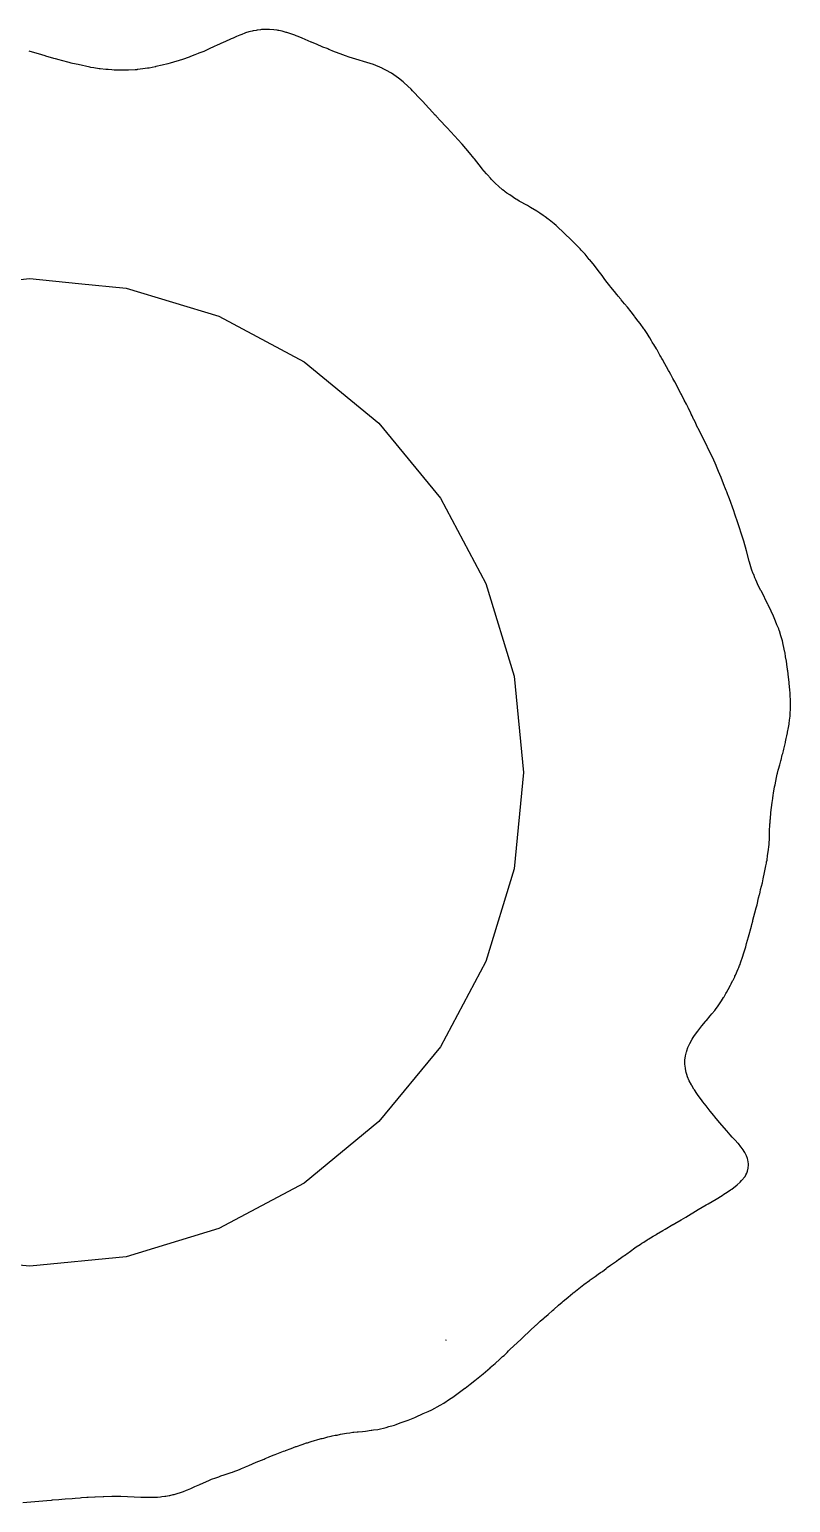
# Model space of a CAD drawing. Header units: metres. Extents: x 2 to 194, y 4 to 190.
# Drawn here: x 98.1 to 193.6, y 5.5 to 190.4 of the extents above; entities that cross this region are included whole.
import ezdxf

# ---------------------------------------------------------------- set-up
doc = ezdxf.new("R2010")
doc.units = ezdxf.units.M

msp = doc.modelspace()

# ---------------------------------------------------------------- linework, layer by layer
for p, q in [((122.52, 188.83), (121.57, 188.41)), ((122.64, 188.89), (122.52, 188.83)), ((123.43, 189.24), (122.64, 188.89)), ((123.68, 189.36), (123.43, 189.24)), ((123.85, 189.43), (123.68, 189.36)), ((124.08, 189.53), (123.85, 189.43)), ((124.09, 189.54), (124.08, 189.53)), ((124.49, 189.7), (124.09, 189.54)), ((124.75, 189.81), (124.49, 189.7)), ((125.12, 189.95), (124.75, 189.81)), ((125.24, 190), (125.12, 189.95)), ((125.66, 190.12), (125.24, 190)), ((126.05, 190.22), (125.66, 190.12)), ((126.18, 190.26), (126.05, 190.22)), ((126.58, 190.32), (126.18, 190.26)), ((126.7, 190.36), (126.58, 190.32)), ((127.1, 190.4), (126.7, 190.36)), ((127.22, 190.42), (127.1, 190.4)), ((127.56, 190.42), (127.22, 190.42)), ((127.74, 190.43), (127.56, 190.42)), ((128.23, 190.41), (127.74, 190.43)), ((128.79, 190.4), (128.23, 190.41)), ((129.18, 190.33), (128.79, 190.4)), ((129.31, 190.31), (129.18, 190.33)), ((129.42, 190.29), (129.31, 190.31)), ((129.83, 190.21), (129.42, 190.29)), ((130.31, 190.07), (129.83, 190.21)), ((130.42, 190.05), (130.31, 190.07)), ((130.54, 190.01), (130.42, 190.05)), ((131.4, 189.72), (130.54, 190.01)), ((131.48, 189.69), (131.4, 189.72)), ((131.58, 189.65), (131.48, 189.69)), ((131.7, 189.6), (131.58, 189.65)), ((132.26, 189.37), (131.7, 189.6)), ((132.35, 189.33), (132.26, 189.37)), ((133.47, 188.85), (132.35, 189.33)), ((133.48, 188.84), (133.47, 188.85)), ((133.5, 188.83), (133.48, 188.84)), ((134.01, 188.62), (133.5, 188.83)), ((99.08, 187.42), (98.07, 187.71)), ((99.24, 187.36), (99.08, 187.42)), ((100.08, 187.12), (99.24, 187.36)), ((100.15, 187.1), (100.08, 187.12)), ((101.18, 186.8), (100.15, 187.1)), ((101.38, 186.74), (101.18, 186.8)), ((118.17, 186.96), (117.31, 186.65)), ((118.33, 187.02), (118.17, 186.96)), ((118.88, 187.25), (118.33, 187.02)), ((119.27, 187.4), (118.88, 187.25)), ((119.38, 187.44), (119.27, 187.4)), ((119.47, 187.49), (119.38, 187.44)), ((119.97, 187.67), (119.47, 187.49)), ((120.56, 187.96), (119.97, 187.67)), ((121.39, 188.32), (120.56, 187.96)), ((121.57, 188.41), (121.39, 188.32)), ((134.13, 188.57), (134.01, 188.62)), ((134.49, 188.41), (134.13, 188.57)), ((134.59, 188.37), (134.49, 188.41)), ((134.93, 188.23), (134.59, 188.37)), ((135.46, 188.04), (134.93, 188.23)), ((135.57, 187.99), (135.46, 188.04)), ((135.68, 187.93), (135.57, 187.99)), ((135.82, 187.88), (135.68, 187.93)), ((136.2, 187.71), (135.82, 187.88)), ((136.98, 187.42), (136.2, 187.71)), ((137.1, 187.38), (136.98, 187.42)), ((137.78, 187.12), (137.1, 187.38)), ((138.24, 186.97), (137.78, 187.12)), ((141.31, 186.03), (138.24, 186.97)), ((101.84, 186.62), (101.38, 186.74)), ((102.12, 186.54), (101.84, 186.62)), ((103.1, 186.29), (102.12, 186.54)), ((103.34, 186.22), (103.1, 186.29)), ((103.52, 186.17), (103.34, 186.22)), ((104.2, 186.02), (103.52, 186.17)), ((105.7, 185.7), (104.2, 186.02)), ((105.82, 185.67), (105.7, 185.7)), ((106.19, 185.61), (105.82, 185.67)), ((106.87, 185.51), (106.19, 185.61)), ((106.97, 185.49), (106.87, 185.51)), ((107.7, 185.42), (106.97, 185.49)), ((108, 185.39), (107.7, 185.42)), ((108.43, 185.35), (108, 185.39)), ((108.72, 185.33), (108.43, 185.35)), ((108.96, 185.32), (108.72, 185.33)), ((109.48, 185.32), (108.96, 185.32)), ((110.32, 185.31), (109.48, 185.32)), ((110.49, 185.32), (110.32, 185.31)), ((110.52, 185.32), (110.49, 185.32)), ((110.55, 185.33), (110.52, 185.32)), ((111.37, 185.37), (110.55, 185.33)), ((111.57, 185.38), (111.37, 185.37)), ((111.63, 185.39), (111.57, 185.38)), ((111.69, 185.39), (111.63, 185.39)), ((112.61, 185.52), (111.69, 185.39)), ((112.93, 185.57), (112.61, 185.52)), ((113.13, 185.59), (112.93, 185.57)), ((113.89, 185.76), (113.13, 185.59)), ((113.93, 185.76), (113.89, 185.76)), ((113.95, 185.77), (113.93, 185.76)), ((114.76, 185.94), (113.95, 185.77)), ((115.46, 186.12), (114.76, 185.94)), ((115.76, 186.19), (115.46, 186.12)), ((117.31, 186.65), (115.76, 186.19)), ((142.36, 185.58), (141.31, 186.03)), ((142.44, 185.54), (142.36, 185.58)), ((143.01, 185.25), (142.44, 185.54)), ((143.4, 185.03), (143.01, 185.25)), ((143.53, 184.96), (143.4, 185.03)), ((143.86, 184.74), (143.53, 184.96)), ((144.44, 184.31), (143.86, 184.74)), ((145.02, 183.84), (144.44, 184.31)), ((145.14, 183.74), (145.02, 183.84)), ((146.01, 182.92), (145.14, 183.74)), ((146.18, 182.74), (146.01, 182.92)), ((146.36, 182.55), (146.18, 182.74)), ((147.02, 181.86), (146.36, 182.55)), ((147.44, 181.41), (147.02, 181.86)), ((148.23, 180.55), (147.44, 181.41)), ((148.31, 180.47), (148.23, 180.55)), ((149.05, 179.68), (148.31, 180.47)), ((149.14, 179.57), (149.05, 179.68)), ((149.2, 179.51), (149.14, 179.57)), ((149.66, 179.01), (149.2, 179.51)), ((149.79, 178.87), (149.66, 179.01)), ((150.29, 178.33), (149.79, 178.87)), ((150.53, 178.09), (150.29, 178.33)), ((152.39, 176.06), (150.53, 178.09)), ((152.41, 176.05), (152.39, 176.06)), ((153.34, 174.96), (152.41, 176.05)), ((153.88, 174.29), (153.34, 174.96)), ((153.97, 174.17), (153.88, 174.29)), ((154.84, 173.07), (153.97, 174.17)), ((154.94, 172.93), (154.84, 173.07)), ((155.14, 172.7), (154.94, 172.93)), ((155.17, 172.66), (155.14, 172.7)), ((155.46, 172.32), (155.17, 172.66)), ((155.51, 172.26), (155.46, 172.32)), ((155.58, 172.17), (155.51, 172.26)), ((155.97, 171.76), (155.58, 172.17)), ((156.11, 171.61), (155.97, 171.76)), ((156.5, 171.21), (156.11, 171.61)), ((156.62, 171.08), (156.5, 171.21)), ((156.99, 170.75), (156.62, 171.08)), ((157.49, 170.31), (156.99, 170.75)), ((157.69, 170.16), (157.49, 170.31)), ((157.81, 170.05), (157.69, 170.16)), ((158.01, 169.9), (157.81, 170.05)), ((158.4, 169.65), (158.01, 169.9)), ((159.17, 169.14), (158.4, 169.65)), ((159.27, 169.07), (159.17, 169.14)), ((159.58, 168.89), (159.27, 169.07)), ((160.62, 168.32), (159.58, 168.89)), ((161, 168.07), (160.62, 168.32)), ((161.79, 167.6), (161, 168.07)), ((162.19, 167.35), (161.79, 167.6)), ((162.58, 167.08), (162.19, 167.35)), ((162.72, 166.99), (162.58, 167.08)), ((162.85, 166.9), (162.72, 166.99)), ((163.23, 166.61), (162.85, 166.9)), ((163.36, 166.52), (163.23, 166.61)), ((163.98, 166.01), (163.36, 166.52)), ((164.2, 165.81), (163.98, 166.01)), ((164.33, 165.69), (164.2, 165.81)), ((165.17, 164.9), (164.33, 165.69)), ((166.19, 163.92), (165.17, 164.9)), ((167.22, 162.87), (166.19, 163.92)), ((167.34, 162.74), (167.22, 162.87)), ((167.73, 162.33), (167.34, 162.74)), ((167.85, 162.2), (167.73, 162.33)), ((168.38, 161.57), (167.85, 162.2)), ((168.45, 161.49), (168.38, 161.57)), ((169.02, 160.78), (168.45, 161.49)), ((86.04, 157.96), (98.13, 159.15)), ((98.13, 159.15), (104.26, 158.55)), ((169.48, 160.17), (169.02, 160.78)), ((169.98, 159.54), (169.48, 160.17)), ((170.26, 159.15), (169.98, 159.54)), ((170.35, 159.04), (170.26, 159.15)), ((104.26, 158.55), (110.23, 157.96)), ((110.23, 157.96), (121.86, 154.43)), ((170.64, 158.65), (170.35, 159.04)), ((170.97, 158.25), (170.64, 158.65)), ((171.09, 158.09), (170.97, 158.25)), ((171.53, 157.52), (171.09, 158.09)), ((171.83, 157.17), (171.53, 157.52)), ((171.86, 157.13), (171.83, 157.17)), ((171.99, 156.96), (171.86, 157.13)), ((172.34, 156.56), (171.99, 156.96)), ((172.4, 156.48), (172.34, 156.56)), ((172.8, 155.98), (172.4, 156.48)), ((173.18, 155.55), (172.8, 155.98)), ((173.63, 154.98), (173.18, 155.55)), ((121.86, 154.43), (132.58, 148.7)), ((174.07, 154.42), (173.63, 154.98)), ((174.1, 154.37), (174.07, 154.42)), ((174.52, 153.81), (174.1, 154.37)), ((174.77, 153.5), (174.52, 153.81)), ((175.24, 152.83), (174.77, 153.5)), ((175.29, 152.77), (175.24, 152.83)), ((175.63, 152.24), (175.29, 152.77)), ((175.9, 151.85), (175.63, 152.24)), ((175.98, 151.72), (175.9, 151.85)), ((176.2, 151.33), (175.98, 151.72)), ((176.28, 151.19), (176.2, 151.33)), ((176.37, 151.06), (176.28, 151.19)), ((176.5, 150.86), (176.37, 151.06)), ((176.8, 150.33), (176.5, 150.86)), ((176.82, 150.3), (176.8, 150.33)), ((176.88, 150.2), (176.82, 150.3)), ((177.03, 149.96), (176.88, 150.2)), ((177.25, 149.54), (177.03, 149.96)), ((132.58, 148.7), (141.97, 140.99)), ((177.32, 149.4), (177.25, 149.54)), ((177.5, 149.11), (177.32, 149.4)), ((177.56, 149), (177.5, 149.11)), ((177.85, 148.47), (177.56, 149)), ((178.09, 148.07), (177.85, 148.47)), ((178.33, 147.6), (178.09, 148.07)), ((178.4, 147.47), (178.33, 147.6)), ((178.6, 147.1), (178.4, 147.47)), ((178.88, 146.59), (178.6, 147.1)), ((179.1, 146.2), (178.88, 146.59)), ((179.88, 144.73), (179.1, 146.2)), ((179.94, 144.6), (179.88, 144.73)), ((180.01, 144.48), (179.94, 144.6)), ((180.26, 144.02), (180.01, 144.48)), ((180.31, 143.89), (180.26, 144.02)), ((180.59, 143.37), (180.31, 143.89)), ((180.78, 142.98), (180.59, 143.37)), ((180.81, 142.91), (180.78, 142.98)), ((180.84, 142.85), (180.81, 142.91)), ((180.98, 142.54), (180.84, 142.85)), ((181.13, 142.24), (180.98, 142.54)), ((141.97, 140.99), (149.68, 131.6)), ((181.18, 142.14), (181.13, 142.24)), ((181.3, 141.92), (181.18, 142.14)), ((181.48, 141.52), (181.3, 141.92)), ((181.49, 141.5), (181.48, 141.52)), ((181.5, 141.48), (181.49, 141.5)), ((181.65, 141.16), (181.5, 141.48)), ((181.84, 140.76), (181.65, 141.16)), ((182.02, 140.39), (181.84, 140.76)), ((182.05, 140.32), (182.02, 140.39)), ((182.54, 139.35), (182.05, 140.32)), ((182.57, 139.26), (182.54, 139.35)), ((182.87, 138.68), (182.57, 139.26)), ((183.53, 137.36), (182.87, 138.68)), ((183.87, 136.65), (183.53, 137.36)), ((184.31, 135.67), (183.87, 136.65)), ((184.36, 135.54), (184.31, 135.67)), ((184.61, 134.94), (184.36, 135.54)), ((184.92, 134.2), (184.61, 134.94)), ((185.37, 133.06), (184.92, 134.2)), ((149.68, 131.6), (155.41, 120.88)), ((185.4, 132.98), (185.37, 133.06)), ((185.58, 132.54), (185.4, 132.98)), ((185.63, 132.4), (185.58, 132.54)), ((185.67, 132.27), (185.63, 132.4)), ((185.76, 132.02), (185.67, 132.27)), ((185.81, 131.9), (185.76, 132.02)), ((185.97, 131.5), (185.81, 131.9)), ((186.51, 129.99), (185.97, 131.5)), ((186.64, 129.59), (186.51, 129.99)), ((187.02, 128.47), (186.64, 129.59)), ((187.11, 128.24), (187.02, 128.47)), ((187.22, 127.84), (187.11, 128.24)), ((187.26, 127.74), (187.22, 127.84)), ((187.41, 127.32), (187.26, 127.74)), ((187.45, 127.19), (187.41, 127.32)), ((187.77, 126.2), (187.45, 127.19)), ((188.12, 124.98), (187.77, 126.2)), ((188.46, 123.67), (188.12, 124.98)), ((188.5, 123.54), (188.46, 123.67)), ((188.76, 122.67), (188.5, 123.54)), ((188.97, 122.1), (188.76, 122.67)), ((189.03, 121.98), (188.97, 122.1)), ((155.41, 120.88), (158.94, 109.25)), ((189.18, 121.58), (189.03, 121.98)), ((189.24, 121.43), (189.18, 121.58)), ((189.29, 121.33), (189.24, 121.43)), ((189.64, 120.53), (189.29, 121.33)), ((189.91, 120.01), (189.64, 120.53)), ((189.98, 119.89), (189.91, 120.01)), ((190.81, 118.22), (189.98, 119.89)), ((190.82, 118.2), (190.81, 118.22)), ((190.84, 118.16), (190.82, 118.2)), ((191.16, 117.54), (190.84, 118.16)), ((191.22, 117.39), (191.16, 117.54)), ((191.52, 116.76), (191.22, 117.39)), ((191.69, 116.36), (191.52, 116.76)), ((191.89, 115.81), (191.69, 116.36)), ((191.93, 115.7), (191.89, 115.81)), ((192.11, 115.33), (191.93, 115.7)), ((192.16, 115.19), (192.11, 115.33)), ((192.22, 114.99), (192.16, 115.19)), ((192.25, 114.92), (192.22, 114.99)), ((192.43, 114.28), (192.25, 114.92)), ((192.46, 114.19), (192.43, 114.28)), ((192.62, 113.69), (192.46, 114.19)), ((192.73, 113.23), (192.62, 113.69)), ((192.93, 112.27), (192.73, 113.23)), ((192.95, 112.18), (192.93, 112.27)), ((193.02, 111.68), (192.95, 112.18)), ((193.12, 111.14), (193.02, 111.68)), ((193.23, 110.35), (193.12, 111.14)), ((158.94, 109.25), (160.13, 97.15)), ((193.26, 110.16), (193.23, 110.35)), ((193.28, 110.03), (193.26, 110.16)), ((193.29, 109.91), (193.28, 110.03)), ((193.34, 109.51), (193.29, 109.91)), ((193.35, 109.45), (193.34, 109.51)), ((193.47, 108.47), (193.35, 109.45)), ((193.52, 107.78), (193.47, 108.47)), ((193.53, 107.71), (193.52, 107.78)), ((193.54, 107.65), (193.53, 107.71)), ((193.6, 106.96), (193.54, 107.65)), ((193.61, 106.72), (193.6, 106.96)), ((193.63, 106.32), (193.61, 106.72)), ((193.64, 105.92), (193.63, 106.32)), ((193.64, 105.8), (193.64, 105.92)), ((193.64, 105.4), (193.64, 105.8)), ((193.47, 103.31), (193.51, 103.71)), ((193.51, 103.71), (193.58, 104.23)), ((193.58, 104.23), (193.59, 104.36)), ((193.59, 104.36), (193.64, 105.34)), ((193.64, 105.34), (193.64, 105.4)), ((193.11, 101.42), (193.17, 101.75)), ((193.17, 101.75), (193.27, 102.14)), ((193.27, 102.14), (193.28, 102.21)), ((193.28, 102.21), (193.37, 102.79)), ((193.37, 102.79), (193.45, 103.19)), ((193.45, 103.19), (193.47, 103.31)), ((192.74, 99.86), (192.79, 100.06)), ((192.79, 100.06), (192.98, 100.75)), ((192.98, 100.75), (193.01, 100.89)), ((193.01, 100.89), (193.03, 100.99)), ((193.03, 100.99), (193.11, 101.42)), ((192.13, 97.57), (192.28, 98.11)), ((192.28, 98.11), (192.43, 98.61)), ((192.43, 98.61), (192.44, 98.64)), ((192.44, 98.64), (192.46, 98.71)), ((192.46, 98.71), (192.61, 99.34)), ((192.61, 99.34), (192.67, 99.53)), ((192.67, 99.53), (192.74, 99.86)), ((160.13, 97.15), (158.94, 85.06)), ((191.7, 95.61), (191.89, 96.53)), ((191.89, 96.53), (191.96, 96.93)), ((191.96, 96.93), (191.99, 97.05)), ((191.99, 97.05), (192.1, 97.45)), ((192.1, 97.45), (192.13, 97.57)), ((191.47, 94.31), (191.51, 94.56)), ((191.51, 94.56), (191.64, 95.36)), ((191.64, 95.36), (191.66, 95.45)), ((191.66, 95.45), (191.7, 95.61)), ((191.17, 92.1), (191.25, 92.75)), ((191.25, 92.75), (191.33, 93.39)), ((191.33, 93.39), (191.41, 93.88)), ((191.41, 93.88), (191.42, 93.92)), ((191.42, 93.92), (191.47, 94.31)), ((191.02, 89.74), (191.06, 90.66)), ((191.06, 90.72), (191.07, 90.79)), ((191.06, 90.66), (191.06, 90.72)), ((191.07, 90.79), (191.1, 91.18)), ((191.1, 91.18), (191.11, 91.31)), ((191.11, 91.31), (191.17, 92.1)), ((190.94, 88.12), (191, 88.96)), ((191, 88.96), (191.01, 89.22)), ((191.01, 89.62), (191.02, 89.68)), ((191.01, 89.22), (191.01, 89.62)), ((191.02, 89.68), (191.02, 89.74)), ((190.77, 86.7), (190.84, 87.18)), ((190.84, 87.18), (190.94, 88.12)), ((190.38, 84.59), (190.54, 85.41)), ((190.54, 85.43), (190.61, 85.75)), ((190.54, 85.41), (190.54, 85.43)), ((190.61, 85.75), (190.64, 85.91)), ((190.64, 85.91), (190.69, 86.14)), ((190.69, 86.14), (190.77, 86.7)), ((158.94, 85.06), (155.41, 73.43)), ((189.89, 82.44), (190.11, 83.28)), ((190.11, 83.28), (190.21, 83.81)), ((190.21, 83.81), (190.25, 84)), ((190.25, 84), (190.34, 84.39)), ((190.34, 84.39), (190.38, 84.59)), ((189.44, 80.54), (189.64, 81.39)), ((189.64, 81.39), (189.75, 81.81)), ((189.75, 81.81), (189.77, 81.91)), ((189.77, 81.91), (189.82, 82.1)), ((189.82, 82.1), (189.89, 82.44)), ((188.93, 78.59), (189.17, 79.54)), ((189.17, 79.54), (189.33, 80.13)), ((189.33, 80.13), (189.44, 80.54)), ((188.38, 76.52), (188.73, 77.86)), ((188.73, 77.86), (188.78, 78.06)), ((188.78, 78.06), (188.89, 78.46)), ((188.89, 78.46), (188.93, 78.59)), ((188.12, 75.65), (188.38, 76.52)), ((187.57, 73.81), (187.84, 74.61)), ((187.84, 74.61), (187.95, 75)), ((187.95, 75), (188.03, 75.25)), ((188.03, 75.25), (188.12, 75.65)), ((155.41, 73.43), (149.68, 62.71)), ((186.72, 71.7), (187.05, 72.47)), ((187.05, 72.47), (187.14, 72.65)), ((187.14, 72.65), (187.23, 72.89)), ((187.23, 72.89), (187.3, 73.04)), ((187.3, 73.04), (187.36, 73.24)), ((187.36, 73.24), (187.5, 73.63)), ((187.5, 73.63), (187.53, 73.69)), ((187.53, 73.69), (187.57, 73.81)), ((185.82, 69.91), (186.1, 70.43)), ((186.1, 70.43), (186.17, 70.61)), ((186.17, 70.61), (186.37, 70.98)), ((186.37, 70.98), (186.42, 71.08)), ((186.42, 71.08), (186.63, 71.48)), ((186.63, 71.48), (186.65, 71.55)), ((186.65, 71.55), (186.72, 71.7)), ((184.91, 68.34), (184.98, 68.47)), ((184.98, 68.47), (185.23, 68.87)), ((185.23, 68.87), (185.3, 68.99)), ((185.3, 68.99), (185.54, 69.39)), ((185.54, 69.39), (185.59, 69.51)), ((185.59, 69.51), (185.82, 69.91)), ((183.08, 66.01), (183.57, 66.59)), ((183.57, 66.59), (183.77, 66.84)), ((183.77, 66.84), (184.14, 67.27)), ((184.14, 67.27), (184.23, 67.39)), ((184.23, 67.39), (184.57, 67.86)), ((184.57, 67.86), (184.65, 67.98)), ((184.65, 67.98), (184.91, 68.34)), ((182.01, 64.68), (182.51, 65.32)), ((182.51, 65.32), (182.97, 65.89)), ((182.97, 65.89), (183.03, 65.95)), ((183.03, 65.95), (183.08, 66.01)), ((180.84, 62.76), (180.99, 63.13)), ((180.99, 63.13), (181.29, 63.65)), ((181.29, 63.65), (181.42, 63.85)), ((181.42, 63.85), (181.6, 64.12)), ((181.6, 64.12), (182.01, 64.68)), ((149.68, 62.71), (141.97, 53.31)), ((180.38, 60.52), (180.39, 61.04)), ((180.39, 61.04), (180.46, 61.56)), ((180.46, 61.56), (180.47, 61.58)), ((180.47, 61.58), (180.59, 62.08)), ((180.59, 62.08), (180.61, 62.14)), ((180.61, 62.14), (180.63, 62.21)), ((180.63, 62.21), (180.77, 62.6)), ((180.77, 62.6), (180.84, 62.76)), ((180.44, 60), (180.38, 60.52)), ((180.45, 59.94), (180.44, 60)), ((180.54, 59.47), (180.45, 59.94)), ((180.63, 59.22), (180.54, 59.47)), ((180.72, 58.95), (180.63, 59.22)), ((180.93, 58.43), (180.72, 58.95)), ((181.21, 57.91), (180.93, 58.43)), ((181.24, 57.84), (181.21, 57.91)), ((181.49, 57.39), (181.24, 57.84)), ((181.57, 57.29), (181.49, 57.39)), ((181.87, 56.84), (181.57, 57.29)), ((182.05, 56.58), (181.87, 56.84)), ((182.46, 56.03), (182.05, 56.58)), ((182.64, 55.8), (182.46, 56.03)), ((183.04, 55.27), (182.64, 55.8)), ((183.56, 54.62), (183.04, 55.27)), ((184, 54.07), (183.56, 54.62)), ((184.15, 53.9), (184, 54.07)), ((184.73, 53.19), (184.15, 53.9)), ((141.97, 53.31), (132.58, 45.6)), ((185.64, 52.14), (184.73, 53.19)), ((185.66, 52.13), (185.64, 52.14)), ((186.07, 51.64), (185.66, 52.13)), ((186.33, 51.35), (186.07, 51.64)), ((186.7, 50.97), (186.33, 51.35)), ((187.04, 50.6), (186.7, 50.97)), ((187.09, 50.54), (187.04, 50.6)), ((187.41, 50.14), (187.09, 50.54)), ((187.46, 50.08), (187.41, 50.14)), ((187.56, 49.95), (187.46, 50.08)), ((187.7, 49.76), (187.56, 49.95)), ((187.83, 49.56), (187.7, 49.76)), ((187.9, 49.43), (187.83, 49.56)), ((188.13, 49.03), (187.9, 49.43)), ((188.24, 48.67), (188.13, 49.03)), ((188.3, 48.51), (188.24, 48.67)), ((188.38, 47.99), (188.3, 48.51)), ((187.5, 45.9), (187.93, 46.43)), ((187.93, 46.43), (188.02, 46.62)), ((188.02, 46.62), (188.14, 46.82)), ((188.14, 46.82), (188.2, 46.95)), ((188.2, 46.95), (188.23, 47.07)), ((188.23, 47.07), (188.34, 47.47)), ((188.34, 47.47), (188.38, 47.87)), ((188.38, 47.87), (188.38, 47.99)), ((132.58, 45.6), (121.86, 39.87)), ((185.28, 44.19), (185.67, 44.46)), ((185.67, 44.46), (186.1, 44.73)), ((186.1, 44.73), (186.26, 44.84)), ((186.26, 44.84), (186.95, 45.38)), ((186.95, 45.38), (187.3, 45.71)), ((187.3, 45.71), (187.5, 45.9)), ((182.05, 42.27), (182.55, 42.55)), ((182.55, 42.55), (183.07, 42.87)), ((183.07, 42.87), (183.3, 43)), ((183.3, 43), (184.29, 43.58)), ((184.29, 43.58), (185.05, 44.04)), ((185.05, 44.04), (185.28, 44.19)), ((179.13, 40.53), (179.93, 40.99)), ((179.93, 40.99), (180.49, 41.33)), ((180.49, 41.33), (182.05, 42.27)), ((121.86, 39.87), (110.23, 36.34)), ((176.05, 38.71), (176.4, 38.92)), ((176.4, 38.92), (176.8, 39.15)), ((176.8, 39.15), (176.82, 39.16)), ((176.82, 39.16), (177.6, 39.64)), ((177.6, 39.64), (177.92, 39.82)), ((177.92, 39.82), (178.86, 40.37)), ((178.86, 40.37), (178.9, 40.4)), ((178.9, 40.4), (179.13, 40.53)), ((173.37, 36.92), (174.26, 37.57)), ((174.26, 37.57), (174.76, 37.89)), ((174.76, 37.89), (174.98, 38.03)), ((174.98, 38.03), (175.24, 38.19)), ((175.24, 38.19), (175.63, 38.45)), ((175.63, 38.45), (175.76, 38.53)), ((175.76, 38.53), (175.87, 38.6)), ((175.87, 38.6), (176.05, 38.71)), ((98.13, 35.15), (86.04, 36.34)), ((110.23, 36.34), (98.13, 35.15)), ((170.63, 34.97), (171.06, 35.27)), ((171.06, 35.27), (171.29, 35.44)), ((171.29, 35.44), (171.8, 35.77)), ((171.8, 35.77), (172.1, 36.02)), ((172.1, 36.02), (172.14, 36.05)), ((172.14, 36.05), (172.65, 36.4)), ((172.65, 36.4), (172.78, 36.5)), ((172.78, 36.5), (173.24, 36.84)), ((173.24, 36.84), (173.37, 36.92)), ((167.71, 32.86), (168.39, 33.35)), ((168.39, 33.35), (168.51, 33.43)), ((168.51, 33.43), (169.13, 33.87)), ((169.13, 33.87), (169.5, 34.15)), ((169.5, 34.15), (169.79, 34.35)), ((169.79, 34.35), (170.02, 34.5)), ((170.02, 34.5), (170.51, 34.88)), ((170.51, 34.88), (170.63, 34.97)), ((165.74, 31.28), (166.31, 31.77)), ((166.31, 31.77), (166.36, 31.81)), ((166.36, 31.81), (166.43, 31.87)), ((166.43, 31.87), (167.71, 32.86)), ((163.23, 29.1), (163.76, 29.61)), ((163.76, 29.61), (163.91, 29.73)), ((163.91, 29.73), (164.52, 30.27)), ((164.52, 30.27), (164.96, 30.64)), ((164.96, 30.64), (165.09, 30.75)), ((165.09, 30.75), (165.69, 31.24)), ((165.69, 31.24), (165.74, 31.28)), ((161.67, 27.73), (161.74, 27.79)), ((161.74, 27.79), (162.21, 28.24)), ((162.21, 28.24), (162.68, 28.64)), ((162.68, 28.64), (162.76, 28.71)), ((162.76, 28.71), (163.23, 29.1)), ((150.41, 25.9), (150.39, 25.87)), ((150.42, 25.88), (150.41, 25.9)), ((159.34, 25.53), (159.82, 26)), ((159.82, 26), (160.1, 26.28)), ((160.1, 26.28), (161.67, 27.73)), ((150.39, 25.87), (150.42, 25.88)), ((157.68, 23.96), (158.05, 24.33)), ((158.05, 24.33), (158.22, 24.51)), ((158.22, 24.51), (158.45, 24.72)), ((158.45, 24.72), (159.34, 25.53)), ((155.06, 21.64), (155.93, 22.41)), ((155.93, 22.41), (155.94, 22.42)), ((155.94, 22.42), (156.57, 22.95)), ((156.57, 22.95), (157.13, 23.48)), ((157.13, 23.48), (157.5, 23.8)), ((157.5, 23.8), (157.68, 23.96)), ((153.43, 20.34), (154.02, 20.82)), ((154.02, 20.82), (154.22, 20.98)), ((154.22, 20.98), (155.06, 21.64)), ((150.82, 18.45), (151.23, 18.7)), ((151.23, 18.7), (152.77, 19.82)), ((152.77, 19.82), (152.79, 19.84)), ((152.79, 19.84), (153.22, 20.19)), ((153.22, 20.19), (153.43, 20.34)), ((147.52, 16.64), (148.17, 16.93)), ((148.17, 16.93), (148.6, 17.14)), ((148.6, 17.14), (149.65, 17.7)), ((149.65, 17.7), (149.66, 17.71)), ((149.66, 17.71), (150.11, 17.96)), ((149.66, 17.71), (149.66, 17.71)), ((150.11, 17.96), (150.82, 18.45)), ((141.83, 14.67), (142.9, 14.91)), ((142.9, 14.91), (143.22, 15.02)), ((143.22, 15.02), (143.75, 15.16)), ((143.75, 15.16), (143.92, 15.21)), ((143.92, 15.21), (144.13, 15.28)), ((144.13, 15.28), (144.44, 15.42)), ((144.44, 15.42), (144.76, 15.51)), ((144.76, 15.51), (145.28, 15.69)), ((145.28, 15.69), (145.64, 15.83)), ((145.64, 15.83), (146.06, 16.01)), ((146.06, 16.01), (146.48, 16.15)), ((146.48, 16.15), (146.55, 16.18)), ((146.55, 16.18), (147.52, 16.64)), ((132.32, 12.78), (132.87, 12.96)), ((132.87, 12.96), (132.99, 12.99)), ((132.99, 12.99), (133.36, 13.11)), ((133.36, 13.11), (133.48, 13.15)), ((133.48, 13.15), (134.61, 13.47)), ((134.61, 13.47), (134.73, 13.5)), ((134.73, 13.5), (134.86, 13.53)), ((134.86, 13.53), (135.05, 13.58)), ((135.05, 13.58), (135.17, 13.6)), ((135.17, 13.6), (135.57, 13.71)), ((135.57, 13.71), (135.98, 13.82)), ((135.98, 13.82), (136.09, 13.85)), ((136.09, 13.85), (136.49, 13.93)), ((136.49, 13.93), (136.74, 13.96)), ((136.74, 13.96), (137.14, 14.06)), ((137.14, 14.06), (137.4, 14.1)), ((137.4, 14.1), (137.66, 14.16)), ((137.66, 14.16), (137.92, 14.2)), ((137.92, 14.2), (138.31, 14.24)), ((138.31, 14.24), (138.7, 14.31)), ((138.7, 14.31), (138.84, 14.31)), ((138.84, 14.31), (139.23, 14.37)), ((139.23, 14.37), (139.36, 14.37)), ((139.36, 14.37), (139.9, 14.4)), ((139.9, 14.4), (140.27, 14.44)), ((140.27, 14.44), (141, 14.55)), ((141, 14.55), (141.07, 14.56)), ((141.07, 14.56), (141.3, 14.59)), ((141.3, 14.59), (141.83, 14.67)), ((127.7, 11.01), (128.1, 11.16)), ((128.1, 11.16), (128.27, 11.24)), ((128.27, 11.24), (128.81, 11.45)), ((128.81, 11.45), (128.94, 11.5)), ((128.94, 11.5), (130, 11.91)), ((130, 11.91), (130.21, 11.99)), ((130.21, 11.99), (130.24, 12)), ((130.24, 12), (130.95, 12.28)), ((130.95, 12.28), (131.53, 12.5)), ((131.53, 12.5), (131.64, 12.53)), ((131.64, 12.53), (132.32, 12.78)), ((123.44, 9.25), (123.57, 9.29)), ((123.57, 9.29), (123.69, 9.34)), ((123.69, 9.34), (124.48, 9.63)), ((124.48, 9.63), (124.74, 9.74)), ((124.74, 9.74), (125.15, 9.91)), ((125.15, 9.91), (125.24, 9.95)), ((125.24, 9.95), (125.66, 10.13)), ((125.66, 10.13), (126.11, 10.32)), ((126.11, 10.32), (126.58, 10.54)), ((126.58, 10.54), (126.9, 10.68)), ((126.9, 10.68), (127.55, 10.94)), ((127.55, 10.94), (127.7, 11.01)), ((118.43, 7.29), (118.85, 7.49)), ((118.85, 7.49), (119.48, 7.76)), ((119.48, 7.76), (119.53, 7.78)), ((119.53, 7.78), (119.57, 7.8)), ((119.57, 7.8), (120.6, 8.26)), ((120.6, 8.26), (120.96, 8.4)), ((120.96, 8.4), (121.48, 8.59)), ((121.48, 8.59), (121.88, 8.72)), ((121.88, 8.72), (122.13, 8.82)), ((122.13, 8.82), (122.53, 8.94)), ((122.53, 8.94), (123.05, 9.12)), ((123.05, 9.12), (123.44, 9.25)), ((97.26, 5.48), (100.3, 5.73)), ((100.3, 5.73), (100.87, 5.79)), ((100.87, 5.79), (101.01, 5.8)), ((101.01, 5.8), (101.79, 5.87)), ((101.79, 5.87), (102.17, 5.89)), ((102.17, 5.89), (102.6, 5.94)), ((102.6, 5.94), (103.46, 6)), ((103.46, 6), (103.85, 6.02)), ((103.85, 6.02), (104.46, 6.09)), ((104.46, 6.09), (104.64, 6.1)), ((104.64, 6.1), (105.32, 6.14)), ((105.32, 6.14), (105.49, 6.16)), ((105.49, 6.16), (106.3, 6.2)), ((106.3, 6.2), (106.35, 6.2)), ((106.35, 6.2), (106.37, 6.21)), ((106.37, 6.21), (107.35, 6.25)), ((107.35, 6.25), (107.37, 6.25)), ((107.37, 6.25), (107.43, 6.25)), ((107.43, 6.25), (108.43, 6.26)), ((108.43, 6.26), (108.53, 6.26)), ((108.53, 6.26), (109.37, 6.27)), ((109.37, 6.27), (109.48, 6.27)), ((109.48, 6.27), (109.58, 6.27)), ((109.58, 6.27), (112.09, 6.16)), ((112.09, 6.16), (113.28, 6.14)), ((113.28, 6.14), (113.65, 6.15)), ((113.65, 6.15), (114.03, 6.17)), ((114.03, 6.17), (114.17, 6.17)), ((114.17, 6.17), (114.55, 6.21)), ((114.55, 6.21), (114.7, 6.22)), ((114.7, 6.22), (115.09, 6.28)), ((115.09, 6.28), (115.22, 6.29)), ((115.22, 6.29), (115.62, 6.36)), ((115.62, 6.36), (115.74, 6.37)), ((115.74, 6.37), (116.14, 6.48)), ((116.14, 6.48), (116.26, 6.5)), ((116.26, 6.5), (116.66, 6.62)), ((116.66, 6.62), (116.78, 6.65)), ((116.78, 6.65), (116.92, 6.68)), ((116.92, 6.68), (117.32, 6.84)), ((117.32, 6.84), (117.43, 6.88)), ((117.43, 6.88), (117.83, 7.04)), ((117.83, 7.04), (117.95, 7.09)), ((117.95, 7.09), (118.34, 7.26)), ((118.34, 7.26), (118.43, 7.29))]:
    msp.add_line(p, q)

doc.saveas('drawing.dxf')
